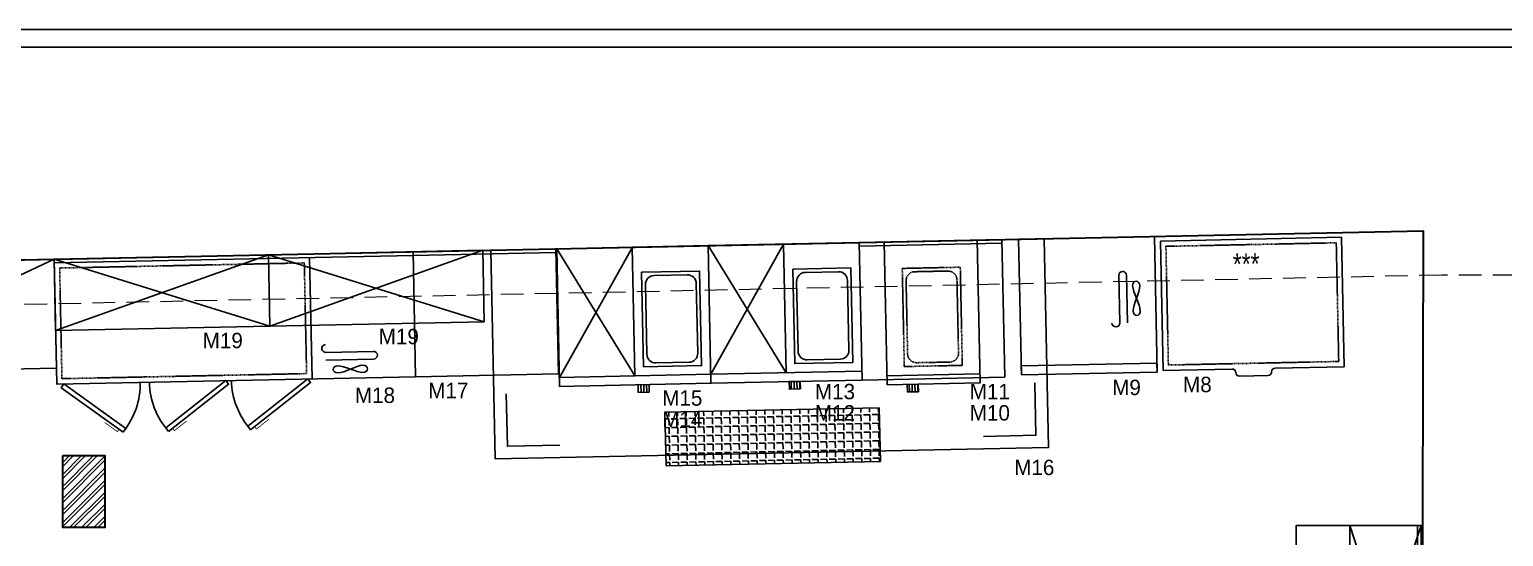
# Model space of a CAD drawing. Header units: centimetres. Extents: x 5488 to 20269, y -31398 to -19684.
# Drawn here: x 7563 to 8388, y -22210 to -21925 of the extents above; entities that cross this region are included whole.
import ezdxf
from ezdxf.enums import TextEntityAlignment as Align

# ---------------------------------------------------------------- set-up
doc = ezdxf.new("R2010")
doc.units = ezdxf.units.CM
doc.linetypes.add('DASHED', pattern=[0.75, 0.5, -0.25])
doc.linetypes.add('HIDDEN', pattern=[9.525, 6.35, -3.175])
doc.layers.add('002 Çizgi', color=7, linetype='Continuous')
doc.layers.add('S2000-002 Çizgi', color=7, linetype='Continuous')
for name, color, linetype, lineweight in [('xxx_Auto_Duvar_Duvar Plan Kesit', 7, 'Continuous', 30), ('xxx_Auto_Kaplama_Ahşap Tarama', 16, 'Continuous', 5), ('xxx_Auto_Tasiyici_Betonarme', 1, 'Continuous', 30), ('xxx_Auto_Tefris_Silik', 252, 'Continuous', 13)]:
    doc.layers.add(name, color=color, linetype=linetype, lineweight=lineweight)
doc.styles.add('style1', font='stylu.ttf', dxfattribs={"width": 0.8, "height": 12})
doc.styles.add('TAKSİM', font='GOTHIC.TTF', dxfattribs={"height": 20})

# ---------------------------------------------------------------- blocks, each defined once
blk = doc.blocks.new('k2')
at = {"layer": 'xxx_Auto_Tasiyici_Betonarme'}
blk.add_lwpolyline([(-0.24, 0), (-0.24, -0.4), (0, -0.4), (0, 0)], close=True, dxfattribs=at)
blk = doc.blocks.new('A$Cb3263cdc')
at = {"layer": '002 Çizgi', "color": 1}
blk.add_line((201, 95.82), (0, 95.82), dxfattribs=at)
for points in [[(201, 27.82), (201, 97.82), (0, 97.82), (0, 27.82)], [(171.56, 30.84), (170.1, 31.01), (168.4, 31.47), (166.54, 32.11), (164.59, 32.84), (162.64, 33.58), (160.78, 34.22), (159.07, 34.67), (157.62, 34.85), (156.47, 34.67), (155.66, 34.22), (155.17, 33.58), (155, 32.84), (155.17, 32.11), (155.66, 31.47), (156.47, 31.01), (157.62, 30.84), (159.07, 31.01), (160.78, 31.47), (162.64, 32.11), (164.59, 32.84), (166.54, 33.58), (168.4, 34.22), (170.1, 34.67), (171.56, 34.85), (172.7, 34.67), (173.52, 34.22), (174.01, 33.58), (174.17, 32.84), (174.01, 32.11), (173.52, 31.47), (172.7, 31.01)], [(36.69, 0.15), (2.46, 25.76), (4, 27.82), (38.23, 2.2)], [(62.06, 0), (96.17, 25.77), (94.62, 27.82), (60.51, 2.05)], [(108.04, 0), (142.15, 25.77), (140.6, 27.82), (106.49, 2.05)]]:
    blk.add_lwpolyline(points, close=True, dxfattribs=at)
at = {"layer": '002 Çizgi', "color": 1, "linetype": 'DASHED'}
blk.add_lwpolyline([(140, 92.82), (3, 92.82), (3, 30.82), (140, 30.82)], close=True, dxfattribs=at)
at = {"layer": '002 Çizgi', "color": 1}
blk.add_lwpolyline([(143, 95.82), (143, 27.82)], dxfattribs=at)
for points in [[(177.67, 42.5), (151, 42.5, -1), (151, 46.84)], [(151, 38.15), (177.67, 38.15, 1), (177.67, 42.5)]]:
    blk.add_lwpolyline(points, format="xyb", dxfattribs=at)
at = {"layer": '002 Çizgi', "color": 1, "const_width": 0.428}
for points in [[(34.44, 1.84), (33.45, 0.51), (27.79, 4.74), (26.35, 5.83)], [(64.3, 1.7), (65.3, 0.38), (70.93, 4.63), (72.38, 5.72)], [(110.28, 1.7), (111.28, 0.38), (116.91, 4.63), (118.36, 5.72)]]:
    blk.add_lwpolyline(points, dxfattribs=at)
at = {"layer": '002 Çizgi', "color": 1}
for centre, start, end in [((4, 27.82), 319.75503, 0), ((94.62, 27.82), 180, 220.50921), ((140.6, 27.82), 180, 220.50921)]:
    blk.add_arc(centre, 42.75, start, end, dxfattribs=at)
blk = doc.blocks.new('A$C774727B5')
at = {"layer": 'S2000-002 Çizgi', "color": 1}
for p, q in [((101.4, 76.5), (0, 76.5)), ((0, 76.5), (0, 4)), ((101.4, 4), (101.4, 76.5)), ((0, 4), (38.7, 4)), ((40.7, 2), (40.7, 2)), ((42.7, 0), (58.7, 0)), ((60.7, 2), (60.7, 2)), ((101.4, 4), (62.7, 4))]:
    blk.add_line(p, q, dxfattribs=at)
at = {"layer": 'S2000-002 Çizgi', "color": 1, "linetype": 'DASHED'}
blk.add_lwpolyline([(3, 7), (98.4, 7), (98.4, 73.5), (3, 73.5)], close=True, dxfattribs=at)
at = {"layer": 'S2000-002 Çizgi', "color": 1}
for centre, start, end in [((38.7, 2), 0, 90), ((42.7, 2), 180, 270), ((58.7, 2), 270, 0), ((62.7, 2), 90, 180)]:
    blk.add_arc(centre, 2, start, end, dxfattribs=at)
at = {"layer": 'S2000-002 Çizgi', "color": 1, "style": 'style1', "width": 0.8}
blk.add_text('***', height=12, dxfattribs=at).set_placement((40.27, 56.68))
blk = doc.blocks.new('A$C4ab74f1b')
at = {"color": 1}
for points in [[(0, 0), (76, 0), (76, 76), (0, 76)], [(67.28, 48.49), (67.11, 47.03), (66.66, 45.33), (66.01, 43.46), (65.28, 41.52), (64.54, 39.57), (63.9, 37.7), (63.45, 36), (63.28, 34.55), (63.45, 33.4), (63.9, 32.58), (64.54, 32.09), (65.28, 31.93), (66.01, 32.09), (66.66, 32.58), (67.11, 33.4), (67.28, 34.55), (67.11, 36), (66.66, 37.7), (66.01, 39.57), (65.28, 41.52), (64.54, 43.46), (63.9, 45.33), (63.45, 47.03), (63.28, 48.49), (63.45, 49.63), (63.9, 50.45), (64.54, 50.94), (65.28, 51.1), (66.01, 50.94), (66.66, 50.45), (67.11, 49.63)], [(0, 0), (76, 0), (76, 5), (0, 5)]]:
    blk.add_lwpolyline(points, close=True, dxfattribs=at)
for points in [[(55.63, 54.6), (55.63, 27.93, -1), (51.28, 27.93)], [(59.97, 27.93), (59.97, 54.6, 1), (55.63, 54.6)]]:
    blk.add_lwpolyline(points, format="xyb", dxfattribs=at)
blk = doc.blocks.new('A$Cde0ced5b')
h = blk.add_hatch()
h.set_pattern_fill('LINE', color=1, scale=0.5, angle=91.18927, style=0)
h.set_pattern_definition([(91.189272, (-1135.5301, -3794.1423), (-1.58715803, -0.0329489), [])])
h.paths.add_polyline_path([(51.65, 4.38), (45.51, 4.25), (45.59, 0), (51.73, 0.13)])
at = {"color": 1}
for p, q in [((0, 80.43), (43.69, 9.22)), ((1.5, 8.34), (42.34, 81.31)), ((42.19, 81.3), (43.69, 9.22)), ((1.5, 8.34), (86.18, 10.1))]:
    blk.add_line(p, q, dxfattribs=at)
for points in [[(1.6, 3.34), (86.28, 5.1), (84.68, 82.18), (0, 80.43)], [(47.48, 67.31), (48.58, 14.32), (81.08, 14.99), (79.98, 67.98)], [(51.73, 0.13), (45.59, 0), (45.51, 4.25), (51.65, 4.38)]]:
    blk.add_lwpolyline(points, close=True, dxfattribs=at)
blk.add_lwpolyline([(49.63, 60.35), (50.44, 21.36, 0.414214), (55.54, 16.47), (74.04, 16.85, 0.414214), (78.93, 21.95), (78.12, 60.94, 0.414214), (73.02, 65.84), (54.52, 65.45, 0.414214)], format="xyb", close=True, dxfattribs=at)
blk = doc.blocks.new('A$C9630bff7')
at = {"layer": 'S2000-002 Çizgi'}
h = blk.add_hatch(dxfattribs=at)
h.set_pattern_fill('LINE', color=1, scale=0.5, angle=270, style=0)
h.set_pattern_definition([(270, (1300.4031, 3853.0656), (1.5875, -3e-16), [])])
h.paths.add_polyline_path([(34.64, 80), (40.79, 80), (40.79, 84.26), (34.64, 84.26)])
at = {"layer": 'S2000-002 Çizgi', "color": 1}
blk.add_line((52, 75), (0, 75), dxfattribs=at)
for points in [[(34.64, 84.26), (40.79, 84.26), (40.79, 80), (34.64, 80)], [(52, 80), (0, 80), (0, 0), (52, 0)]]:
    blk.add_lwpolyline(points, close=True, dxfattribs=at)
at = {"layer": 'S2000-002 Çizgi', "color": 1, "linetype": 'DASHED'}
blk.add_lwpolyline([(42.25, 15), (42.25, 70), (9.75, 70), (9.75, 15)], close=True, dxfattribs=at)
blk.add_lwpolyline([(40.25, 22), (40.25, 63, 0.414214), (35.25, 68), (16.75, 68, 0.414214), (11.75, 63), (11.75, 22, 0.414214), (16.75, 17), (35.25, 17, 0.414214)], format="xyb", close=True, dxfattribs=at)

msp = doc.modelspace()

# ---------------------------------------------------------------- hatches: boundary and pattern name
h = msp.add_hatch()
h.set_pattern_fill('ANGLE', color=256, scale=0.7, angle=181.18927)
h.set_pattern_definition([(181.189272, (-14025.812, -40156.3293), (0.1014827, -4.8884467), [3.556, -1.3335]), (271.189272, (-14025.812, -40156.3293), (4.8884467, 0.1014827), [3.556, -1.3335])])
h.paths.add_polyline_path([(8039.14, -22167.43), (8038.52, -22137.44), (7918.54, -22139.93), (7919.17, -22169.92)])
at = {"layer": 'xxx_Auto_Kaplama_Ahşap Tarama'}
h = msp.add_hatch(dxfattribs=at)
h.set_pattern_fill('ANSI32', color=256, scale=0.5)
h.paths.add_polyline_path([(7581.13, -22204.35), (7605.13, -22204.35), (7605.13, -22164.35), (7581.13, -22164.35)])

# ---------------------------------------------------------------- linework, layer by layer
for p, q in [((7577.36, -22094.19), (7696.51, -22051.7)), ((7817.31, -22089.21), (7696.51, -22051.7)), ((7697.34, -22091.7), (7816.48, -22049.21)), ((7440.83, -22118.03), (7576.53, -22054.2)), ((7697.34, -22091.7), (7576.53, -22054.2))]:
    msp.add_line(p, q)
for points in [[(5795.86, -24865.48), (9910.86, -24865.48), (9910.86, -21925.48), (5795.86, -21925.48)], [(5805.86, -24855.48), (9900.86, -24855.48), (9900.86, -21935.48), (5805.86, -21935.48)], [(7697.34, -22091.7), (7696.51, -22051.7), (7576.53, -22054.2), (7577.36, -22094.19)], [(7817.31, -22089.21), (7816.48, -22049.21), (7696.51, -22051.7), (7697.34, -22091.7)], [(7440.83, -22118.03), (7577.8, -22115.18), (7576.53, -22054.2), (7439.56, -22057.04)], [(8038.52, -22137.44), (8039.14, -22167.43), (7919.17, -22169.92), (7918.54, -22139.93)], [(8271.96, -22323.46), (8341.96, -22323.46), (8341.96, -22203.46), (8271.96, -22203.46)], [(8339.96, -22323.46), (8341.96, -22323.46), (8341.96, -22203.46), (8339.96, -22203.46)]]:
    msp.add_lwpolyline(points, close=True)
at = {"color": 1}
for points in [[(7823.44, -22166.09), (8133.38, -22159.66), (8130.95, -22042.69), (7821.01, -22049.12)], [(7778.94, -22120.01), (7858.92, -22118.35), (7857.47, -22048.36), (7777.49, -22050.02)], [(7777.53, -22052.02), (7857.51, -22050.36), (7857.47, -22048.36), (7777.49, -22050.02)]]:
    msp.add_lwpolyline(points, close=True, dxfattribs=at)
at = {"ltscale": 3}
for points in [[(8028.99, -22121.92), (8027.33, -22044.84), (8107.1, -22043.18), (8108.76, -22120.26)], [(8027.37, -22046.84), (8027.33, -22044.84), (8107.1, -22043.18), (8107.14, -22045.18)]]:
    msp.add_lwpolyline(points, close=True, dxfattribs=at)
at = {"color": 1}
for points in [[(8125.62, -22123.39), (8126.23, -22152.81), (8096.82, -22153.42)], [(7829.68, -22129.54), (7830.3, -22158.95), (7859.71, -22158.34)]]:
    msp.add_lwpolyline(points, dxfattribs=at)
at = {"layer": 'S2000-002 Çizgi', "color": 1}
for p, q in [((8301.96, -22323.46), (8341.96, -22203.46)), ((8301.96, -22203.46), (8341.96, -22323.46))]:
    msp.add_line(p, q, dxfattribs=at)
msp.add_lwpolyline([(8301.96, -22323.46), (8341.96, -22323.46), (8341.96, -22203.46), (8301.96, -22203.46)], close=True, dxfattribs=at)
at = {"layer": 'xxx_Auto_Duvar_Duvar Plan Kesit'}
msp.add_lwpolyline([(6864.46, -22081.2), (6864.73, -22068.94), (7150.73, -22061.47), (7150.3, -22091.14), (7163.3, -22091.38), (7163.83, -22062.02), (7367.51, -22057.89), (7366.04, -22139), (7378.12, -22139.21), (7379.57, -22058.28), (8343.11, -22038.28), (8341.11, -22923.93), (8420.38, -22923.93), (8419.86, -22701.09), (8430.65, -22701.04), (8430.59, -22673.72), (8418.86, -22673.75), (8419.23, -22633.61), (8400.3, -22633.85), (8405.96, -22334.51)], dxfattribs=at)
at = {"layer": 'xxx_Auto_Tefris_Silik', "linetype": 'HIDDEN', "ltscale": 2}
msp.add_lwpolyline([(8776.38, -24402), (8756.73, -22062.73), (8353.52, -22063.11), (6851.88, -22094.25)], dxfattribs=at)

# ---------------------------------------------------------------- block references
at = {"ltscale": 3, "rotation": 181.1892723237207}
msp.add_blockref('A$C9630bff7', (8093.34, -22043.47), dxfattribs=at)
at = {"rotation": 1.189272323718534}
msp.add_blockref('A$C4ab74f1b', (8118.15, -22118.97), dxfattribs=at)
at = {"color": 1, "rotation": 1.189272323718749}
msp.add_blockref('A$Cb3263cdc', (7578.56, -22151.99), dxfattribs=at)
for p in [(7857.97, -22128.78), (7942.65, -22127.02)]:
    msp.add_blockref('A$Cde0ced5b', p)
at = {"xscale": 100, "yscale": 100, "zscale": 100}
msp.add_blockref('k2', (7605.13, -22164.35), dxfattribs=at)
at = {"layer": 'S2000-002 Çizgi', "rotation": 1.189272323718698}
msp.add_blockref('A$C774727B5', (8197.56, -22120.52), dxfattribs=at)

# ---------------------------------------------------------------- texts
at = {"style": 'TAKSİM'}
for s, p in [('M19', (7769.52, -22101.81)), ('M19', (7670.96, -22104.05)), ('M18', (7756.17, -22134.71)), ('M17', (7797.21, -22132.05)), ('M13', (8013.74, -22132.65)), ('M11', (8100.44, -22132.65)), ('M9', (8176.98, -22130.33)), ('M8', (8216.66, -22128.7)), ('M15', (7928.26, -22136.26)), ('M14', (7928.26, -22148.2)), ('M12', (8013.74, -22144.58)), ('M10', (8100.44, -22144.58)), ('M16', (8125.34, -22175.14))]:
    msp.add_text(s, height=8.64, dxfattribs=at).set_placement(p, align=Align.CENTER)

doc.saveas('drawing.dxf')
